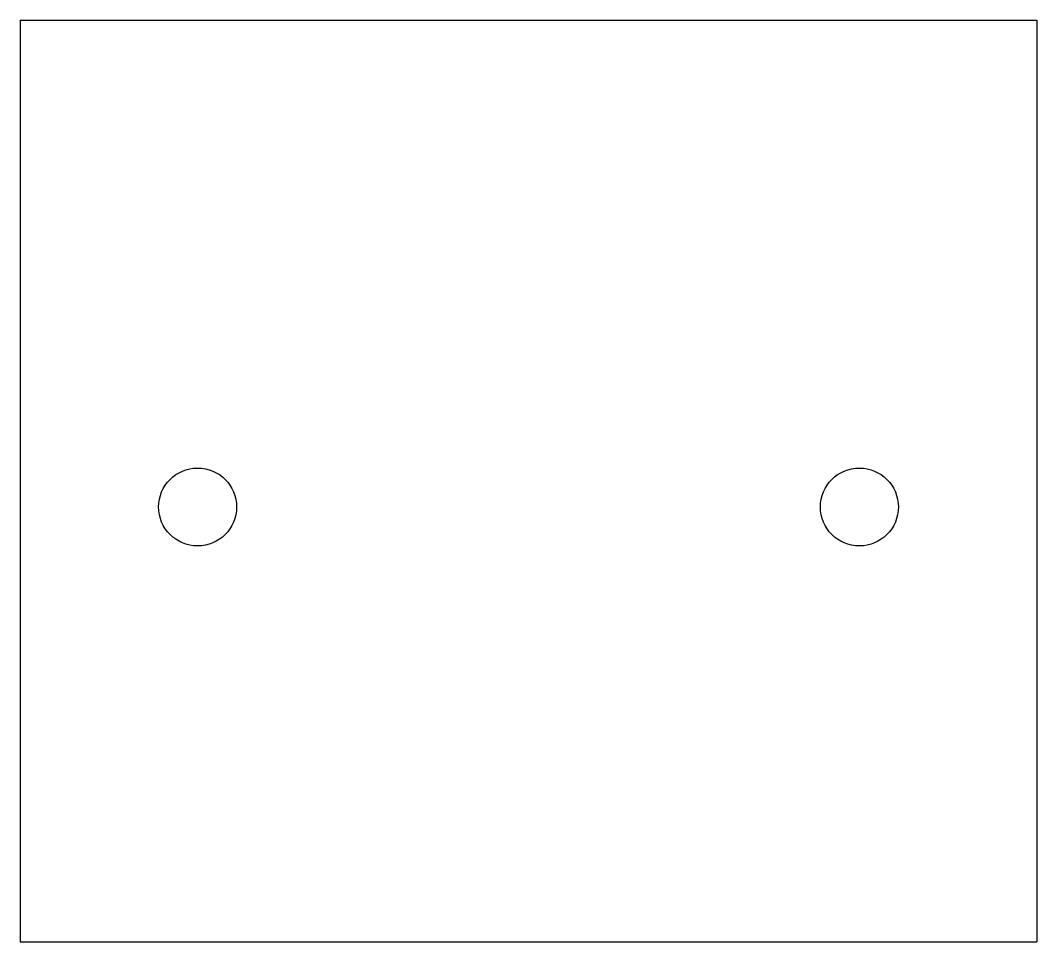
# Model space of a CAD drawing. Header units: millimetres. Extents: x 0 to 43, y 0 to 39.
import ezdxf

# ---------------------------------------------------------------- set-up
doc = ezdxf.new("R2010")
doc.units = ezdxf.units.MM

msp = doc.modelspace()

# ---------------------------------------------------------------- linework, layer by layer
for p, q in [((0, 39, 0.95), (43, 39, 0.95)), ((0, 39, 0.95), (0, 0, 0.95)), ((43, 39, 0.95), (43, 0, 0.95)), ((0, 0, 0.95), (43, 0, 0.95))]:
    msp.add_line(p, q)
for centre in [(7.5, 18.4, 0.95), (35.5, 18.4, 0.95)]:
    msp.add_circle(centre, 1.65)

doc.saveas('drawing.dxf')
